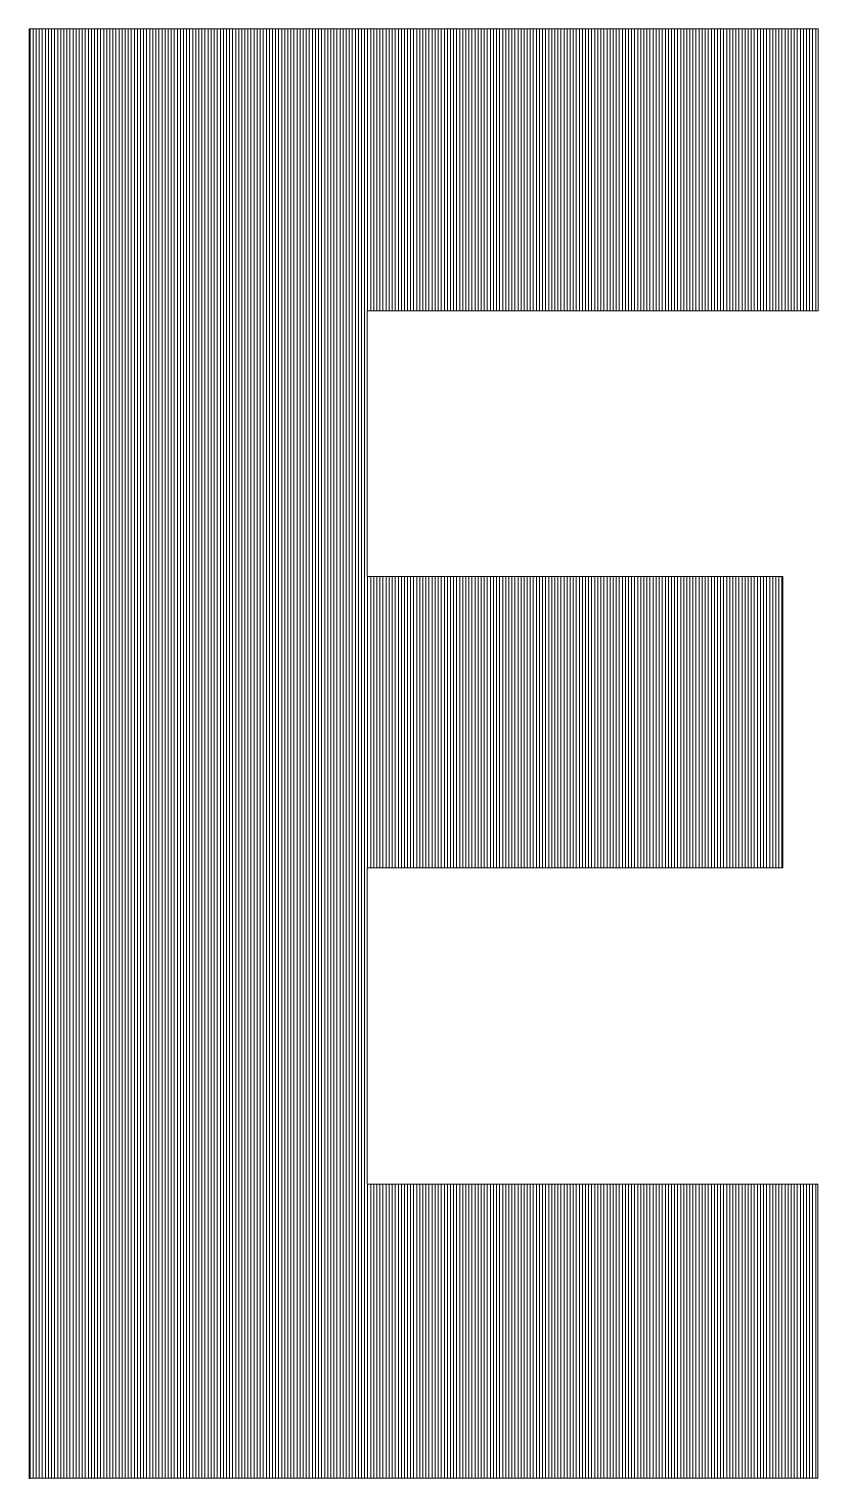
# Model space of a CAD drawing. Header units: millimetres. Extents: x 2 to 846, y 5 to 599.
# Drawn here: x 732.631 to 733.98, y 67.163 to 69.642 of the extents above; entities that cross this region are included whole.
import ezdxf

# ---------------------------------------------------------------- set-up
doc = ezdxf.new("R2010")
doc.units = ezdxf.units.MM
doc.linetypes.add('XKITLINE00', pattern=[0])
doc.layers.add('Outro tipo de objeto', color=7, linetype='Continuous', lineweight=0)

msp = doc.modelspace()

# ---------------------------------------------------------------- linework, layer by layer
at = {"layer": 'Outro tipo de objeto', "color": 7, "linetype": 'XKITLINE00', "lineweight": 0}
for p, q in [((733.9797, 69.6425), (732.6308, 69.6425)), ((732.6308, 69.6425), (732.6308, 67.1631)), ((732.6312, 69.642), (732.6312, 67.1643)), ((732.6326, 67.1643), (732.6326, 69.6425)), ((732.6378, 67.1643), (732.6378, 69.6425)), ((732.6378, 67.1643), (732.6378, 69.6425)), ((732.643, 67.1643), (732.643, 69.6425)), ((732.6483, 67.1643), (732.6483, 69.6425)), ((732.6535, 67.1643), (732.6535, 69.6425)), ((732.6588, 67.1643), (732.6588, 69.6425)), ((732.664, 67.1643), (732.664, 69.6425)), ((732.6693, 67.1643), (732.6693, 69.6425)), ((732.6745, 67.1643), (732.6745, 69.6425)), ((732.6798, 67.1643), (732.6798, 69.6425)), ((732.685, 67.1643), (732.685, 69.6425)), ((732.6903, 67.1643), (732.6903, 69.6425)), ((732.6955, 67.1643), (732.6955, 69.6425)), ((732.7008, 67.1643), (732.7008, 69.6425)), ((732.706, 67.1643), (732.706, 69.6425)), ((732.7113, 67.1643), (732.7113, 69.6425)), ((732.7165, 67.1643), (732.7165, 69.6425)), ((732.7217, 67.1643), (732.7217, 69.6425)), ((732.727, 67.1643), (732.727, 69.6425)), ((732.7322, 67.1643), (732.7322, 69.6425)), ((732.7375, 67.1643), (732.7375, 69.6425)), ((732.7427, 67.1643), (732.7427, 69.6425)), ((732.748, 67.1643), (732.748, 69.6425)), ((732.7532, 67.1643), (732.7532, 69.6425)), ((732.7585, 67.1643), (732.7585, 69.6425)), ((732.7637, 67.1643), (732.7637, 69.6425)), ((732.769, 67.1643), (732.769, 69.6425)), ((732.7742, 67.1643), (732.7742, 69.6425)), ((732.7795, 67.1643), (732.7795, 69.6425)), ((732.7847, 67.1643), (732.7847, 69.6425)), ((732.79, 67.1643), (732.79, 69.6425)), ((732.7952, 67.1643), (732.7952, 69.6425)), ((732.8005, 67.1643), (732.8005, 69.6425)), ((732.8057, 67.1643), (732.8057, 69.6425)), ((732.8109, 67.1643), (732.8109, 69.6425)), ((732.8162, 67.1643), (732.8162, 69.6425)), ((732.8214, 67.1643), (732.8214, 69.6425)), ((732.8267, 67.1643), (732.8267, 69.6425)), ((732.8319, 67.1643), (732.8319, 69.6425)), ((732.8372, 67.1643), (732.8372, 69.6425)), ((732.8424, 67.1643), (732.8424, 69.6425)), ((732.8477, 67.1643), (732.8477, 69.6425)), ((732.8529, 67.1643), (732.8529, 69.6425)), ((732.8582, 67.1643), (732.8582, 69.6425)), ((732.8634, 67.1643), (732.8634, 69.6425)), ((732.8687, 67.1643), (732.8687, 69.6425)), ((732.8739, 67.1643), (732.8739, 69.6425)), ((732.8792, 67.1643), (732.8792, 69.6425)), ((732.8844, 67.1643), (732.8844, 69.6425)), ((732.8896, 67.1643), (732.8896, 69.6425)), ((732.8949, 67.1643), (732.8949, 69.6425)), ((732.9001, 67.1643), (732.9001, 69.6425)), ((732.9054, 67.1643), (732.9054, 69.6425)), ((732.9106, 67.1643), (732.9106, 69.6425)), ((732.9159, 67.1643), (732.9159, 69.6425)), ((732.9211, 67.1643), (732.9211, 69.6425)), ((732.9264, 67.1643), (732.9264, 69.6425)), ((732.9316, 67.1643), (732.9316, 69.6425)), ((732.9369, 67.1643), (732.9369, 69.6425)), ((732.9421, 67.1643), (732.9421, 69.6425)), ((732.9474, 67.1643), (732.9474, 69.6425)), ((732.9526, 67.1643), (732.9526, 69.6425)), ((732.9579, 67.1643), (732.9579, 69.6425)), ((732.9631, 67.1643), (732.9631, 69.6425)), ((732.9684, 67.1643), (732.9684, 69.6425)), ((732.9736, 67.1643), (732.9736, 69.6425)), ((732.9788, 67.1643), (732.9788, 69.6425)), ((732.9841, 67.1643), (732.9841, 69.6425)), ((732.9893, 67.1643), (732.9893, 69.6425)), ((732.9946, 67.1643), (732.9946, 69.6425)), ((732.9998, 67.1643), (732.9998, 69.6425)), ((733.0051, 67.1643), (733.0051, 69.6425)), ((733.0103, 67.1643), (733.0103, 69.6425)), ((733.0156, 67.1643), (733.0156, 69.6425)), ((733.0208, 67.1643), (733.0208, 69.6425)), ((733.0261, 67.1643), (733.0261, 69.6425)), ((733.0313, 67.1643), (733.0313, 69.6425)), ((733.0366, 67.1643), (733.0366, 69.6425)), ((733.0418, 67.1643), (733.0418, 69.6425)), ((733.0471, 67.1643), (733.0471, 69.6425)), ((733.0523, 67.1643), (733.0523, 69.6425)), ((733.0576, 67.1643), (733.0576, 69.6425)), ((733.0628, 67.1643), (733.0628, 69.6425)), ((733.068, 67.1643), (733.068, 69.6425)), ((733.0733, 67.1643), (733.0733, 69.6425)), ((733.0785, 67.1643), (733.0785, 69.6425)), ((733.0838, 67.1643), (733.0838, 69.6425)), ((733.089, 67.1643), (733.089, 69.6425)), ((733.0943, 67.1643), (733.0943, 69.6425)), ((733.0995, 67.1643), (733.0995, 69.6425)), ((733.1048, 67.1643), (733.1048, 69.6425)), ((733.11, 67.1643), (733.11, 69.6425)), ((733.1153, 67.1643), (733.1153, 69.6425)), ((733.1205, 67.1643), (733.1205, 69.6425)), ((733.1258, 67.1643), (733.1258, 69.6425)), ((733.131, 67.1643), (733.131, 69.6425)), ((733.1363, 67.1643), (733.1363, 69.6425)), ((733.1415, 67.1643), (733.1415, 69.6425)), ((733.1467, 67.1643), (733.1467, 69.6425)), ((733.152, 67.1643), (733.152, 69.6425)), ((733.1572, 67.1643), (733.1572, 69.6425)), ((733.1625, 67.1643), (733.1625, 69.6425)), ((733.1677, 67.1643), (733.1677, 69.6425)), ((733.173, 67.1643), (733.173, 69.6425)), ((733.1782, 67.1643), (733.1782, 69.6425)), ((733.1835, 67.1643), (733.1835, 69.6425)), ((733.1887, 67.1643), (733.1887, 69.6425)), ((733.194, 67.1643), (733.194, 69.6425)), ((733.1992, 67.1643), (733.1992, 69.6425)), ((733.2045, 67.1643), (733.2045, 69.6425)), ((733.2097, 69.6425), (733.2097, 69.6425)), ((733.2097, 69.1607), (733.2097, 69.6425)), ((733.215, 69.1607), (733.215, 69.6425)), ((733.215, 69.6425), (733.215, 69.6425)), ((733.2202, 69.1607), (733.2202, 69.6425)), ((733.2202, 69.6425), (733.2202, 69.6425)), ((733.2255, 69.1607), (733.2255, 69.6425)), ((733.2255, 69.6425), (733.2255, 69.6425)), ((733.2307, 69.1607), (733.2307, 69.6425)), ((733.2307, 69.6425), (733.2307, 69.6425)), ((733.2359, 69.1607), (733.2359, 69.6425)), ((733.2359, 69.6425), (733.2359, 69.6425)), ((733.2412, 69.1607), (733.2412, 69.6425)), ((733.2412, 69.6425), (733.2412, 69.6425)), ((733.2464, 69.1607), (733.2464, 69.6425)), ((733.2464, 69.6425), (733.2464, 69.6425)), ((733.2517, 69.1607), (733.2517, 69.6425)), ((733.2517, 69.6425), (733.2517, 69.6425)), ((733.2569, 69.1607), (733.2569, 69.6425)), ((733.2569, 69.6425), (733.2569, 69.6425)), ((733.2622, 69.1607), (733.2622, 69.6425)), ((733.2622, 69.6425), (733.2622, 69.6425)), ((733.2674, 69.1607), (733.2674, 69.6425)), ((733.2674, 69.6425), (733.2674, 69.6425)), ((733.2727, 69.1607), (733.2727, 69.6425)), ((733.2727, 69.6425), (733.2727, 69.6425)), ((733.2779, 69.1607), (733.2779, 69.6425)), ((733.2779, 69.6425), (733.2779, 69.6425)), ((733.2832, 69.1607), (733.2832, 69.6425)), ((733.2832, 69.6425), (733.2832, 69.6425)), ((733.2884, 69.1607), (733.2884, 69.6425)), ((733.2884, 69.6425), (733.2884, 69.6425)), ((733.2937, 69.1607), (733.2937, 69.6425)), ((733.2937, 69.6425), (733.2937, 69.6425)), ((733.2989, 69.1607), (733.2989, 69.6425)), ((733.2989, 69.6425), (733.2989, 69.6425)), ((733.3042, 69.1607), (733.3042, 69.6425)), ((733.3042, 69.6425), (733.3042, 69.6425)), ((733.3094, 69.1607), (733.3094, 69.6425)), ((733.3094, 69.6425), (733.3094, 69.6425)), ((733.3146, 69.1607), (733.3146, 69.6425)), ((733.3146, 69.6425), (733.3146, 69.6425)), ((733.3199, 69.1607), (733.3199, 69.6425)), ((733.3199, 69.6425), (733.3199, 69.6425)), ((733.3251, 69.1607), (733.3251, 69.6425)), ((733.3251, 69.6425), (733.3251, 69.6425)), ((733.3304, 69.1607), (733.3304, 69.6425)), ((733.3304, 69.6425), (733.3304, 69.6425)), ((733.3356, 69.1607), (733.3356, 69.6425)), ((733.3356, 69.6425), (733.3356, 69.6425)), ((733.3409, 69.1607), (733.3409, 69.6425)), ((733.3409, 69.6425), (733.3409, 69.6425)), ((733.3461, 69.1607), (733.3461, 69.6425)), ((733.3461, 69.6425), (733.3461, 69.6425)), ((733.3514, 69.1607), (733.3514, 69.6425)), ((733.3514, 69.6425), (733.3514, 69.6425)), ((733.3566, 69.1607), (733.3566, 69.6425)), ((733.3566, 69.6425), (733.3566, 69.6425)), ((733.3619, 69.1607), (733.3619, 69.6425)), ((733.3619, 69.6425), (733.3619, 69.6425)), ((733.3671, 69.1607), (733.3671, 69.6425)), ((733.3671, 69.6425), (733.3671, 69.6425)), ((733.3724, 69.1607), (733.3724, 69.6425)), ((733.3724, 69.6425), (733.3724, 69.6425)), ((733.3776, 69.1607), (733.3776, 69.6425)), ((733.3776, 69.6425), (733.3776, 69.6425)), ((733.3829, 69.1607), (733.3829, 69.6425)), ((733.3829, 69.6425), (733.3829, 69.6425)), ((733.3881, 69.1607), (733.3881, 69.6425)), ((733.3881, 69.6425), (733.3881, 69.6425)), ((733.3934, 69.1607), (733.3934, 69.6425)), ((733.3934, 69.6425), (733.3934, 69.6425)), ((733.3986, 69.1607), (733.3986, 69.6425)), ((733.3986, 69.6425), (733.3986, 69.6425)), ((733.4038, 69.1607), (733.4038, 69.6425)), ((733.4038, 69.6425), (733.4038, 69.6425)), ((733.4091, 69.1607), (733.4091, 69.6425)), ((733.4091, 69.6425), (733.4091, 69.6425)), ((733.4143, 69.1607), (733.4143, 69.6425)), ((733.4143, 69.6425), (733.4143, 69.6425)), ((733.4196, 69.1607), (733.4196, 69.6425)), ((733.4196, 69.6425), (733.4196, 69.6425)), ((733.4248, 69.1607), (733.4248, 69.6425)), ((733.4248, 69.6425), (733.4248, 69.6425)), ((733.4301, 69.1607), (733.4301, 69.6425)), ((733.4301, 69.6425), (733.4301, 69.6425)), ((733.4353, 69.1607), (733.4353, 69.6425)), ((733.4353, 69.6425), (733.4353, 69.6425)), ((733.4406, 69.1607), (733.4406, 69.6425)), ((733.4406, 69.6425), (733.4406, 69.6425)), ((733.4458, 69.1607), (733.4458, 69.6425)), ((733.4458, 69.6425), (733.4458, 69.6425)), ((733.4511, 69.1607), (733.4511, 69.6425)), ((733.4511, 69.6425), (733.4511, 69.6425)), ((733.4563, 69.1607), (733.4563, 69.6425)), ((733.4563, 69.6425), (733.4563, 69.6425)), ((733.4616, 69.1607), (733.4616, 69.6425)), ((733.4616, 69.6425), (733.4616, 69.6425)), ((733.4668, 69.1607), (733.4668, 69.6425)), ((733.4668, 69.6425), (733.4668, 69.6425)), ((733.4721, 69.1607), (733.4721, 69.6425)), ((733.4721, 69.6425), (733.4721, 69.6425)), ((733.4773, 69.1607), (733.4773, 69.6425)), ((733.4773, 69.6425), (733.4773, 69.6425)), ((733.4826, 69.1607), (733.4826, 69.6425)), ((733.4826, 69.6425), (733.4826, 69.6425)), ((733.4878, 69.1607), (733.4878, 69.6425)), ((733.4878, 69.6425), (733.4878, 69.6425)), ((733.493, 69.1607), (733.493, 69.6425)), ((733.493, 69.6425), (733.493, 69.6425)), ((733.4983, 69.1607), (733.4983, 69.6425)), ((733.4983, 69.6425), (733.4983, 69.6425)), ((733.5035, 69.1607), (733.5035, 69.6425)), ((733.5035, 69.6425), (733.5035, 69.6425)), ((733.5088, 69.1607), (733.5088, 69.6425)), ((733.5088, 69.6425), (733.5088, 69.6425)), ((733.514, 69.1607), (733.514, 69.6425)), ((733.514, 69.6425), (733.514, 69.6425)), ((733.5193, 69.1607), (733.5193, 69.6425)), ((733.5193, 69.6425), (733.5193, 69.6425)), ((733.5245, 69.1607), (733.5245, 69.6425)), ((733.5245, 69.6425), (733.5245, 69.6425)), ((733.5298, 69.1607), (733.5298, 69.6425)), ((733.5298, 69.6425), (733.5298, 69.6425)), ((733.535, 69.1607), (733.535, 69.6425)), ((733.535, 69.6425), (733.535, 69.6425)), ((733.5403, 69.1607), (733.5403, 69.6425)), ((733.5403, 69.6425), (733.5403, 69.6425)), ((733.5455, 69.1607), (733.5455, 69.6425)), ((733.5455, 69.6425), (733.5455, 69.6425)), ((733.5508, 69.1607), (733.5508, 69.6425)), ((733.5508, 69.6425), (733.5508, 69.6425)), ((733.556, 69.1607), (733.556, 69.6425)), ((733.556, 69.6425), (733.556, 69.6425)), ((733.5613, 69.1607), (733.5613, 69.6425)), ((733.5613, 69.6425), (733.5613, 69.6425)), ((733.5665, 69.1607), (733.5665, 69.6425)), ((733.5665, 69.6425), (733.5665, 69.6425)), ((733.5717, 69.1607), (733.5717, 69.6425)), ((733.5717, 69.6425), (733.5717, 69.6425)), ((733.577, 69.1607), (733.577, 69.6425)), ((733.577, 69.6425), (733.577, 69.6425)), ((733.5822, 69.1607), (733.5822, 69.6425)), ((733.5822, 69.6425), (733.5822, 69.6425)), ((733.5875, 69.1607), (733.5875, 69.6425)), ((733.5875, 69.6425), (733.5875, 69.6425)), ((733.5927, 69.1607), (733.5927, 69.6425)), ((733.5927, 69.6425), (733.5927, 69.6425)), ((733.598, 69.1607), (733.598, 69.6425)), ((733.598, 69.6425), (733.598, 69.6425)), ((733.6032, 69.1607), (733.6032, 69.6425)), ((733.6032, 69.6425), (733.6032, 69.6425)), ((733.6085, 69.1607), (733.6085, 69.6425)), ((733.6085, 69.6425), (733.6085, 69.6425)), ((733.6137, 69.1607), (733.6137, 69.6425)), ((733.6137, 69.6425), (733.6137, 69.6425)), ((733.619, 69.1607), (733.619, 69.6425)), ((733.619, 69.6425), (733.619, 69.6425)), ((733.6242, 69.1607), (733.6242, 69.6425)), ((733.6242, 69.6425), (733.6242, 69.6425)), ((733.6295, 69.1607), (733.6295, 69.6425)), ((733.6295, 69.6425), (733.6295, 69.6425)), ((733.6347, 69.1607), (733.6347, 69.6425)), ((733.6347, 69.6425), (733.6347, 69.6425)), ((733.64, 69.1607), (733.64, 69.6425)), ((733.64, 69.6425), (733.64, 69.6425)), ((733.6452, 69.1607), (733.6452, 69.6425)), ((733.6452, 69.6425), (733.6452, 69.6425)), ((733.6505, 69.1607), (733.6505, 69.6425)), ((733.6505, 69.6425), (733.6505, 69.6425)), ((733.6557, 69.1607), (733.6557, 69.6425)), ((733.6557, 69.6425), (733.6557, 69.6425)), ((733.6609, 69.1607), (733.6609, 69.6425)), ((733.6609, 69.6425), (733.6609, 69.6425)), ((733.6662, 69.1607), (733.6662, 69.6425)), ((733.6662, 69.6425), (733.6662, 69.6425)), ((733.6714, 69.1607), (733.6714, 69.6425)), ((733.6714, 69.6425), (733.6714, 69.6425)), ((733.6767, 69.1607), (733.6767, 69.6425)), ((733.6767, 69.6425), (733.6767, 69.6425)), ((733.6819, 69.1607), (733.6819, 69.6425)), ((733.6819, 69.6425), (733.6819, 69.6425)), ((733.6872, 69.1607), (733.6872, 69.6425)), ((733.6872, 69.6425), (733.6872, 69.6425)), ((733.6924, 69.1607), (733.6924, 69.6425)), ((733.6924, 69.6425), (733.6924, 69.6425)), ((733.6977, 69.1607), (733.6977, 69.6425)), ((733.6977, 69.6425), (733.6977, 69.6425)), ((733.7029, 69.1607), (733.7029, 69.6425)), ((733.7029, 69.6425), (733.7029, 69.6425)), ((733.7082, 69.1607), (733.7082, 69.6425)), ((733.7082, 69.6425), (733.7082, 69.6425)), ((733.7134, 69.1607), (733.7134, 69.6425)), ((733.7134, 69.6425), (733.7134, 69.6425)), ((733.7187, 69.1607), (733.7187, 69.6425)), ((733.7187, 69.6425), (733.7187, 69.6425)), ((733.7239, 69.1607), (733.7239, 69.6425)), ((733.7239, 69.6425), (733.7239, 69.6425)), ((733.7292, 69.1607), (733.7292, 69.6425)), ((733.7292, 69.6425), (733.7292, 69.6425)), ((733.7344, 69.1607), (733.7344, 69.6425)), ((733.7344, 69.6425), (733.7344, 69.6425)), ((733.7396, 69.1607), (733.7396, 69.6425)), ((733.7396, 69.6425), (733.7396, 69.6425)), ((733.7449, 69.1607), (733.7449, 69.6425)), ((733.7449, 69.6425), (733.7449, 69.6425)), ((733.7501, 69.1607), (733.7501, 69.6425)), ((733.7501, 69.6425), (733.7501, 69.6425)), ((733.7554, 69.1607), (733.7554, 69.6425)), ((733.7554, 69.6425), (733.7554, 69.6425)), ((733.7606, 69.1607), (733.7606, 69.6425)), ((733.7606, 69.6425), (733.7606, 69.6425)), ((733.7659, 69.1607), (733.7659, 69.6425)), ((733.7659, 69.6425), (733.7659, 69.6425)), ((733.7711, 69.1607), (733.7711, 69.6425)), ((733.7711, 69.6425), (733.7711, 69.6425)), ((733.7764, 69.1607), (733.7764, 69.6425)), ((733.7764, 69.6425), (733.7764, 69.6425)), ((733.7816, 69.1607), (733.7816, 69.6425)), ((733.7816, 69.6425), (733.7816, 69.6425)), ((733.7869, 69.1607), (733.7869, 69.6425)), ((733.7869, 69.6425), (733.7869, 69.6425)), ((733.7921, 69.1607), (733.7921, 69.6425)), ((733.7921, 69.6425), (733.7921, 69.6425)), ((733.7974, 69.1607), (733.7974, 69.6425)), ((733.7974, 69.6425), (733.7974, 69.6425)), ((733.8026, 69.1607), (733.8026, 69.6425)), ((733.8026, 69.6425), (733.8026, 69.6425)), ((733.8079, 69.1607), (733.8079, 69.6425)), ((733.8079, 69.6425), (733.8079, 69.6425)), ((733.8131, 69.1607), (733.8131, 69.6425)), ((733.8131, 69.6425), (733.8131, 69.6425)), ((733.8184, 69.1607), (733.8184, 69.6425)), ((733.8184, 69.6425), (733.8184, 69.6425)), ((733.8236, 69.1607), (733.8236, 69.6425)), ((733.8236, 69.6425), (733.8236, 69.6425)), ((733.8288, 69.1607), (733.8288, 69.6425)), ((733.8288, 69.6425), (733.8288, 69.6425)), ((733.8341, 69.1607), (733.8341, 69.6425)), ((733.8341, 69.6425), (733.8341, 69.6425)), ((733.8393, 69.1607), (733.8393, 69.6425)), ((733.8393, 69.6425), (733.8393, 69.6425)), ((733.8446, 69.1607), (733.8446, 69.6425)), ((733.8446, 69.6425), (733.8446, 69.6425)), ((733.8498, 69.1607), (733.8498, 69.6425)), ((733.8498, 69.6425), (733.8498, 69.6425)), ((733.8551, 69.1607), (733.8551, 69.6425)), ((733.8551, 69.6425), (733.8551, 69.6425)), ((733.8603, 69.1607), (733.8603, 69.6425)), ((733.8603, 69.6425), (733.8603, 69.6425)), ((733.8656, 69.1607), (733.8656, 69.6425)), ((733.8656, 69.6425), (733.8656, 69.6425)), ((733.8708, 69.1607), (733.8708, 69.6425)), ((733.8708, 69.6425), (733.8708, 69.6425)), ((733.8761, 69.1607), (733.8761, 69.6425)), ((733.8761, 69.6425), (733.8761, 69.6425)), ((733.8813, 69.1607), (733.8813, 69.6425)), ((733.8813, 69.6425), (733.8813, 69.6425)), ((733.8866, 69.1607), (733.8866, 69.6425)), ((733.8866, 69.6425), (733.8866, 69.6425)), ((733.8918, 69.1607), (733.8918, 69.6425)), ((733.8918, 69.6425), (733.8918, 69.6425)), ((733.8971, 69.1607), (733.8971, 69.6425)), ((733.8971, 69.6425), (733.8971, 69.6425)), ((733.9023, 69.1607), (733.9023, 69.6425)), ((733.9023, 69.6425), (733.9023, 69.6425)), ((733.9076, 69.1607), (733.9076, 69.6425)), ((733.9076, 69.6425), (733.9076, 69.6425)), ((733.9128, 69.1607), (733.9128, 69.6425)), ((733.9128, 69.6425), (733.9128, 69.6425)), ((733.918, 69.1607), (733.918, 69.6425)), ((733.918, 69.6425), (733.918, 69.6425)), ((733.9233, 69.1607), (733.9233, 69.6425)), ((733.9233, 69.6425), (733.9233, 69.6425)), ((733.9285, 69.1607), (733.9285, 69.6425)), ((733.9285, 69.6425), (733.9285, 69.6425)), ((733.9338, 69.1607), (733.9338, 69.6425)), ((733.9338, 69.6425), (733.9338, 69.6425)), ((733.939, 69.1607), (733.939, 69.6425)), ((733.939, 69.6425), (733.939, 69.6425)), ((733.9443, 69.1607), (733.9443, 69.6425)), ((733.9443, 69.6425), (733.9443, 69.6425)), ((733.9495, 69.1607), (733.9495, 69.6425)), ((733.9495, 69.6425), (733.9495, 69.6425)), ((733.9548, 69.1607), (733.9548, 69.6425)), ((733.9548, 69.6425), (733.9548, 69.6425)), ((733.96, 69.1607), (733.96, 69.6425)), ((733.96, 69.6425), (733.96, 69.6425)), ((733.9653, 69.1607), (733.9653, 69.6425)), ((733.9653, 69.6425), (733.9653, 69.6425)), ((733.9705, 69.1607), (733.9705, 69.6425)), ((733.9705, 69.6425), (733.9705, 69.6425)), ((733.9758, 69.1607), (733.9758, 69.6425)), ((733.9758, 69.6425), (733.9758, 69.6425)), ((733.9797, 69.1607), (733.9797, 69.6425)), ((733.2091, 68.706), (733.2091, 69.1607)), ((733.2091, 69.1607), (733.9797, 69.1607)), ((733.9198, 68.706), (733.2091, 68.706)), ((733.2097, 68.2079), (733.2097, 68.706)), ((733.215, 68.2079), (733.215, 68.706)), ((733.2202, 68.2079), (733.2202, 68.706)), ((733.2255, 68.2079), (733.2255, 68.706)), ((733.2307, 68.2079), (733.2307, 68.706)), ((733.2359, 68.2079), (733.2359, 68.706)), ((733.2412, 68.2079), (733.2412, 68.706)), ((733.2464, 68.2079), (733.2464, 68.706)), ((733.2517, 68.2079), (733.2517, 68.706)), ((733.2569, 68.2079), (733.2569, 68.706)), ((733.2622, 68.2079), (733.2622, 68.706)), ((733.2674, 68.2079), (733.2674, 68.706)), ((733.2727, 68.2079), (733.2727, 68.706)), ((733.2779, 68.2079), (733.2779, 68.706)), ((733.2832, 68.2079), (733.2832, 68.706)), ((733.2884, 68.2079), (733.2884, 68.706)), ((733.2937, 68.2079), (733.2937, 68.706)), ((733.2989, 68.2079), (733.2989, 68.706)), ((733.3042, 68.2079), (733.3042, 68.706)), ((733.3094, 68.2079), (733.3094, 68.706)), ((733.3146, 68.2079), (733.3146, 68.706)), ((733.3199, 68.2079), (733.3199, 68.706)), ((733.3251, 68.2079), (733.3251, 68.706)), ((733.3304, 68.2079), (733.3304, 68.706)), ((733.3356, 68.2079), (733.3356, 68.706)), ((733.3409, 68.2079), (733.3409, 68.706)), ((733.3461, 68.2079), (733.3461, 68.706)), ((733.3514, 68.2079), (733.3514, 68.706)), ((733.3566, 68.2079), (733.3566, 68.706)), ((733.3619, 68.2079), (733.3619, 68.706)), ((733.3671, 68.2079), (733.3671, 68.706)), ((733.3724, 68.2079), (733.3724, 68.706)), ((733.3776, 68.2079), (733.3776, 68.706)), ((733.3829, 68.2079), (733.3829, 68.706)), ((733.3881, 68.2079), (733.3881, 68.706)), ((733.3934, 68.2079), (733.3934, 68.706)), ((733.3986, 68.2079), (733.3986, 68.706)), ((733.4038, 68.2079), (733.4038, 68.706)), ((733.4091, 68.2079), (733.4091, 68.706)), ((733.4143, 68.2079), (733.4143, 68.706)), ((733.4196, 68.2079), (733.4196, 68.706)), ((733.4248, 68.2079), (733.4248, 68.706)), ((733.4301, 68.2079), (733.4301, 68.706)), ((733.4353, 68.2079), (733.4353, 68.706)), ((733.4406, 68.2079), (733.4406, 68.706)), ((733.4458, 68.2079), (733.4458, 68.706)), ((733.4511, 68.2079), (733.4511, 68.706)), ((733.4563, 68.2079), (733.4563, 68.706)), ((733.4616, 68.2079), (733.4616, 68.706)), ((733.4668, 68.2079), (733.4668, 68.706)), ((733.4721, 68.2079), (733.4721, 68.706)), ((733.4773, 68.2079), (733.4773, 68.706)), ((733.4826, 68.2079), (733.4826, 68.706)), ((733.4878, 68.2079), (733.4878, 68.706)), ((733.493, 68.2079), (733.493, 68.706)), ((733.4983, 68.2079), (733.4983, 68.706)), ((733.5035, 68.2079), (733.5035, 68.706)), ((733.5088, 68.2079), (733.5088, 68.706)), ((733.514, 68.2079), (733.514, 68.706)), ((733.5193, 68.2079), (733.5193, 68.706)), ((733.5245, 68.2079), (733.5245, 68.706)), ((733.5298, 68.2079), (733.5298, 68.706)), ((733.535, 68.2079), (733.535, 68.706)), ((733.5403, 68.2079), (733.5403, 68.706)), ((733.5455, 68.2079), (733.5455, 68.706)), ((733.5508, 68.2079), (733.5508, 68.706)), ((733.556, 68.2079), (733.556, 68.706)), ((733.5613, 68.2079), (733.5613, 68.706)), ((733.5665, 68.2079), (733.5665, 68.706)), ((733.5717, 68.2079), (733.5717, 68.706)), ((733.577, 68.2079), (733.577, 68.706)), ((733.5822, 68.2079), (733.5822, 68.706)), ((733.5875, 68.2079), (733.5875, 68.706)), ((733.5927, 68.2079), (733.5927, 68.706)), ((733.598, 68.2079), (733.598, 68.706)), ((733.6032, 68.2079), (733.6032, 68.706)), ((733.6085, 68.2079), (733.6085, 68.706)), ((733.6137, 68.2079), (733.6137, 68.706)), ((733.619, 68.2079), (733.619, 68.706)), ((733.6242, 68.2079), (733.6242, 68.706)), ((733.6295, 68.2079), (733.6295, 68.706)), ((733.6347, 68.2079), (733.6347, 68.706)), ((733.64, 68.2079), (733.64, 68.706)), ((733.6452, 68.2079), (733.6452, 68.706)), ((733.6505, 68.2079), (733.6505, 68.706)), ((733.6557, 68.2079), (733.6557, 68.706)), ((733.6609, 68.2079), (733.6609, 68.706)), ((733.6662, 68.2079), (733.6662, 68.706)), ((733.6714, 68.2079), (733.6714, 68.706)), ((733.6767, 68.2079), (733.6767, 68.706)), ((733.6819, 68.2079), (733.6819, 68.706)), ((733.6872, 68.2079), (733.6872, 68.706)), ((733.6924, 68.2079), (733.6924, 68.706)), ((733.6977, 68.2079), (733.6977, 68.706)), ((733.7029, 68.2079), (733.7029, 68.706)), ((733.7082, 68.2079), (733.7082, 68.706)), ((733.7134, 68.2079), (733.7134, 68.706)), ((733.7187, 68.2079), (733.7187, 68.706)), ((733.7239, 68.2079), (733.7239, 68.706)), ((733.7292, 68.2079), (733.7292, 68.706)), ((733.7344, 68.2079), (733.7344, 68.706)), ((733.7396, 68.2079), (733.7396, 68.706)), ((733.7449, 68.2079), (733.7449, 68.706)), ((733.7501, 68.2079), (733.7501, 68.706)), ((733.7554, 68.2079), (733.7554, 68.706)), ((733.7606, 68.2079), (733.7606, 68.706)), ((733.7659, 68.2079), (733.7659, 68.706)), ((733.7711, 68.2079), (733.7711, 68.706)), ((733.7764, 68.2079), (733.7764, 68.706)), ((733.7816, 68.2079), (733.7816, 68.706)), ((733.7869, 68.2079), (733.7869, 68.706)), ((733.7921, 68.2079), (733.7921, 68.706)), ((733.7974, 68.2079), (733.7974, 68.706)), ((733.8026, 68.2079), (733.8026, 68.706)), ((733.8079, 68.2079), (733.8079, 68.706)), ((733.8131, 68.2079), (733.8131, 68.706)), ((733.8184, 68.2079), (733.8184, 68.706)), ((733.8236, 68.2079), (733.8236, 68.706)), ((733.8288, 68.2079), (733.8288, 68.706)), ((733.8341, 68.2079), (733.8341, 68.706)), ((733.8393, 68.2079), (733.8393, 68.706)), ((733.8446, 68.2079), (733.8446, 68.706)), ((733.8498, 68.2079), (733.8498, 68.706)), ((733.8551, 68.2079), (733.8551, 68.706)), ((733.8603, 68.2079), (733.8603, 68.706)), ((733.8656, 68.2079), (733.8656, 68.706)), ((733.8708, 68.2079), (733.8708, 68.706)), ((733.8761, 68.2079), (733.8761, 68.706)), ((733.8813, 68.2079), (733.8813, 68.706)), ((733.8866, 68.2079), (733.8866, 68.706)), ((733.8918, 68.2079), (733.8918, 68.706)), ((733.8971, 68.2079), (733.8971, 68.706)), ((733.9023, 68.2079), (733.9023, 68.706)), ((733.9076, 68.2079), (733.9076, 68.706)), ((733.9128, 68.2079), (733.9128, 68.706)), ((733.918, 68.2079), (733.918, 68.706)), ((733.9198, 68.2079), (733.9198, 68.706)), ((733.2091, 67.6674), (733.2091, 68.2079)), ((733.2091, 68.2079), (733.9198, 68.2079)), ((733.9794, 67.6674), (733.2091, 67.6674)), ((733.2097, 67.1643), (733.2097, 67.6674)), ((733.215, 67.1643), (733.215, 67.6674)), ((733.2202, 67.1643), (733.2202, 67.6674)), ((733.2255, 67.1643), (733.2255, 67.6674)), ((733.2307, 67.1643), (733.2307, 67.6674)), ((733.2359, 67.1643), (733.2359, 67.6674)), ((733.2412, 67.1643), (733.2412, 67.6674)), ((733.2464, 67.1643), (733.2464, 67.6674)), ((733.2517, 67.1643), (733.2517, 67.6674)), ((733.2569, 67.1643), (733.2569, 67.6674)), ((733.2622, 67.1643), (733.2622, 67.6674)), ((733.2674, 67.1643), (733.2674, 67.6674)), ((733.2727, 67.1643), (733.2727, 67.6674)), ((733.2779, 67.1643), (733.2779, 67.6674)), ((733.2832, 67.1643), (733.2832, 67.6674)), ((733.2884, 67.1643), (733.2884, 67.6674)), ((733.2937, 67.1643), (733.2937, 67.6674)), ((733.2989, 67.1643), (733.2989, 67.6674)), ((733.3042, 67.1643), (733.3042, 67.6674)), ((733.3094, 67.1643), (733.3094, 67.6674)), ((733.3146, 67.1643), (733.3146, 67.6674)), ((733.3199, 67.1643), (733.3199, 67.6674)), ((733.3251, 67.1643), (733.3251, 67.6674)), ((733.3304, 67.1643), (733.3304, 67.6674)), ((733.3356, 67.1643), (733.3356, 67.6674)), ((733.3409, 67.1643), (733.3409, 67.6674)), ((733.3461, 67.1643), (733.3461, 67.6674)), ((733.3514, 67.1643), (733.3514, 67.6674)), ((733.3566, 67.1643), (733.3566, 67.6674)), ((733.3619, 67.1643), (733.3619, 67.6674)), ((733.3671, 67.1643), (733.3671, 67.6674)), ((733.3724, 67.1643), (733.3724, 67.6674)), ((733.3776, 67.1643), (733.3776, 67.6674)), ((733.3829, 67.1643), (733.3829, 67.6674)), ((733.3881, 67.1643), (733.3881, 67.6674)), ((733.3934, 67.1643), (733.3934, 67.6674)), ((733.3986, 67.1643), (733.3986, 67.6674)), ((733.4038, 67.1643), (733.4038, 67.6674)), ((733.4091, 67.1643), (733.4091, 67.6674)), ((733.4143, 67.1643), (733.4143, 67.6674)), ((733.4196, 67.1643), (733.4196, 67.6674)), ((733.4248, 67.1643), (733.4248, 67.6674)), ((733.4301, 67.1643), (733.4301, 67.6674)), ((733.4353, 67.1643), (733.4353, 67.6674)), ((733.4406, 67.1643), (733.4406, 67.6674)), ((733.4458, 67.1643), (733.4458, 67.6674)), ((733.4511, 67.1643), (733.4511, 67.6674)), ((733.4563, 67.1643), (733.4563, 67.6674)), ((733.4616, 67.1643), (733.4616, 67.6674)), ((733.4668, 67.1643), (733.4668, 67.6674)), ((733.4721, 67.1643), (733.4721, 67.6674)), ((733.4773, 67.1643), (733.4773, 67.6674)), ((733.4826, 67.1643), (733.4826, 67.6674)), ((733.4878, 67.1643), (733.4878, 67.6674)), ((733.493, 67.1643), (733.493, 67.6674)), ((733.4983, 67.1643), (733.4983, 67.6674)), ((733.5035, 67.1643), (733.5035, 67.6674)), ((733.5088, 67.1643), (733.5088, 67.6674)), ((733.514, 67.1643), (733.514, 67.6674)), ((733.5193, 67.1643), (733.5193, 67.6674)), ((733.5245, 67.1643), (733.5245, 67.6674)), ((733.5298, 67.1643), (733.5298, 67.6674)), ((733.535, 67.1643), (733.535, 67.6674)), ((733.5403, 67.1643), (733.5403, 67.6674)), ((733.5455, 67.1643), (733.5455, 67.6674)), ((733.5508, 67.1643), (733.5508, 67.6674)), ((733.556, 67.1643), (733.556, 67.6674)), ((733.5613, 67.1643), (733.5613, 67.6674)), ((733.5665, 67.1643), (733.5665, 67.6674)), ((733.5717, 67.1643), (733.5717, 67.6674)), ((733.577, 67.1643), (733.577, 67.6674)), ((733.5822, 67.1643), (733.5822, 67.6674)), ((733.5875, 67.1643), (733.5875, 67.6674)), ((733.5927, 67.1643), (733.5927, 67.6674)), ((733.598, 67.1643), (733.598, 67.6674)), ((733.6032, 67.1643), (733.6032, 67.6674)), ((733.6085, 67.1643), (733.6085, 67.6674)), ((733.6137, 67.1643), (733.6137, 67.6674)), ((733.619, 67.1643), (733.619, 67.6674)), ((733.6242, 67.1643), (733.6242, 67.6674)), ((733.6295, 67.1643), (733.6295, 67.6674)), ((733.6347, 67.1643), (733.6347, 67.6674)), ((733.64, 67.1643), (733.64, 67.6674)), ((733.6452, 67.1643), (733.6452, 67.6674)), ((733.6505, 67.1643), (733.6505, 67.6674)), ((733.6557, 67.1643), (733.6557, 67.6674)), ((733.6609, 67.1643), (733.6609, 67.6674)), ((733.6662, 67.1643), (733.6662, 67.6674)), ((733.6714, 67.1643), (733.6714, 67.6674)), ((733.6767, 67.1643), (733.6767, 67.6674)), ((733.6819, 67.1643), (733.6819, 67.6674)), ((733.6872, 67.1643), (733.6872, 67.6674)), ((733.6924, 67.1643), (733.6924, 67.6674)), ((733.6977, 67.1643), (733.6977, 67.6674)), ((733.7029, 67.1643), (733.7029, 67.6674)), ((733.7082, 67.1643), (733.7082, 67.6674)), ((733.7134, 67.1643), (733.7134, 67.6674)), ((733.7187, 67.1643), (733.7187, 67.6674)), ((733.7239, 67.1643), (733.7239, 67.6674)), ((733.7292, 67.1643), (733.7292, 67.6674)), ((733.7344, 67.1643), (733.7344, 67.6674)), ((733.7396, 67.1643), (733.7396, 67.6674)), ((733.7449, 67.1643), (733.7449, 67.6674)), ((733.7501, 67.1643), (733.7501, 67.6674)), ((733.7554, 67.1643), (733.7554, 67.6674)), ((733.7606, 67.1643), (733.7606, 67.6674)), ((733.7659, 67.1643), (733.7659, 67.6674)), ((733.7711, 67.1643), (733.7711, 67.6674)), ((733.7764, 67.1643), (733.7764, 67.6674)), ((733.7816, 67.1643), (733.7816, 67.6674)), ((733.7869, 67.1643), (733.7869, 67.6674)), ((733.7921, 67.1643), (733.7921, 67.6674)), ((733.7974, 67.1643), (733.7974, 67.6674)), ((733.8026, 67.1643), (733.8026, 67.6674)), ((733.8079, 67.1643), (733.8079, 67.6674)), ((733.8131, 67.1643), (733.8131, 67.6674)), ((733.8184, 67.1643), (733.8184, 67.6674)), ((733.8236, 67.1643), (733.8236, 67.6674)), ((733.8288, 67.1643), (733.8288, 67.6674)), ((733.8341, 67.1643), (733.8341, 67.6674)), ((733.8393, 67.1643), (733.8393, 67.6674)), ((733.8446, 67.1643), (733.8446, 67.6674)), ((733.8498, 67.1643), (733.8498, 67.6674)), ((733.8551, 67.1643), (733.8551, 67.6674)), ((733.8603, 67.1643), (733.8603, 67.6674)), ((733.8656, 67.1643), (733.8656, 67.6674)), ((733.8708, 67.1643), (733.8708, 67.6674)), ((733.8761, 67.1643), (733.8761, 67.6674)), ((733.8813, 67.1643), (733.8813, 67.6674)), ((733.8866, 67.1643), (733.8866, 67.6674)), ((733.8918, 67.1643), (733.8918, 67.6674)), ((733.8971, 67.1643), (733.8971, 67.6674)), ((733.9023, 67.1643), (733.9023, 67.6674)), ((733.9076, 67.1643), (733.9076, 67.6674)), ((733.9128, 67.1643), (733.9128, 67.6674)), ((733.918, 67.1643), (733.918, 67.6674)), ((733.9233, 67.1643), (733.9233, 67.6674)), ((733.9285, 67.1643), (733.9285, 67.6674)), ((733.9338, 67.1643), (733.9338, 67.6674)), ((733.939, 67.1643), (733.939, 67.6674)), ((733.9443, 67.1643), (733.9443, 67.6674)), ((733.9495, 67.1643), (733.9495, 67.6674)), ((733.9548, 67.1643), (733.9548, 67.6674)), ((733.96, 67.1643), (733.96, 67.6674)), ((733.9653, 67.1643), (733.9653, 67.6674)), ((733.9705, 67.1643), (733.9705, 67.6674)), ((733.9758, 67.1643), (733.9758, 67.6674)), ((733.9794, 67.1643), (733.9794, 67.6674)), ((732.6312, 67.1643), (733.9794, 67.1643))]:
    msp.add_line(p, q, dxfattribs=at)

doc.saveas('drawing.dxf')
